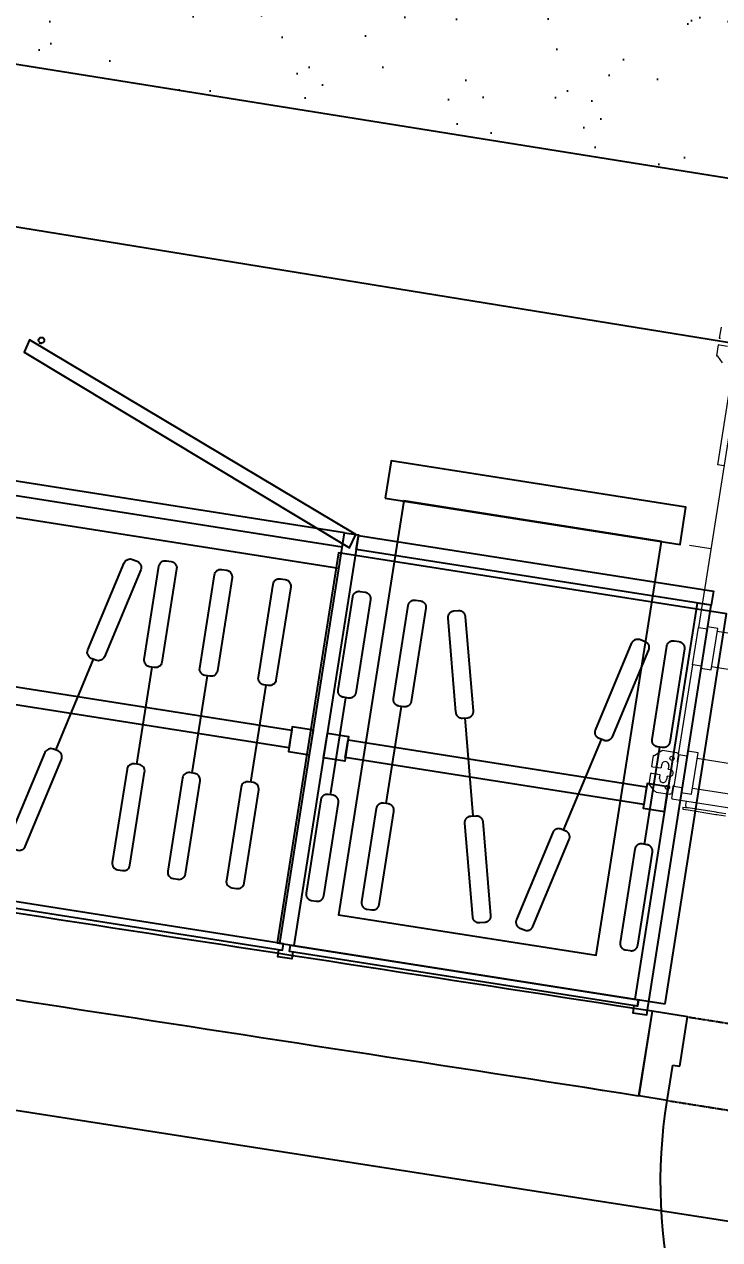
# Model space of a CAD drawing. Extents: x -678889171 to 586587, y -792238163 to 335485.
# Drawn here: x 38848 to 39821, y 44257 to 45957 of the extents above; entities that cross this region are included whole.
import ezdxf
from ezdxf.xclip import XClip

# ---------------------------------------------------------------- set-up
doc = ezdxf.new("R2010")
doc.units = 0
doc.header["$MEASUREMENT"] = 0
doc.header["$XCLIPFRAME"] = 2
doc.linetypes.add('XR-Typ29 7th to11Th$0$XR-A-TYP-2-3-4-6-7-8-9-10$0$HIDDEN', pattern=[0.375, 0.25, -0.125])
doc.layers.get('0').update_dxf_attribs({"color": 8})
for name, color, linetype in [('1', 8, 'Continuous'), ('9TH-FURN$0$XR-A-TYP-7-8-9-10$0$I-FURN', 252, 'Continuous'), ('9TH-FURN$0$XR-A-TYP-7-8-9-10$0$I-FURN-FLOR', 252, 'Continuous'), ('9TH-FURN$0$XR-A-TYP-7-8-9-10$0$I-FURN-PATT', 252, 'Continuous'), ('9TH-FURN$0$XR-A-TYP-7-8-9-10$0$XREF_1BR$0$I-FURN', 252, 'Continuous'), ('XR-A-9TH-FLOOR$0$A-WALL', 252, 'Continuous'), ('XR-Typ29 7th to11Th$0$XR-A-TYP-2-3-4-6-7-8-9-10$0$A-DOOR', 252, 'Continuous'), ('XR-Typ29 7th to11Th$0$XR-A-TYP-2-3-4-6-7-8-9-10$0$A-FLOR-OVHD', 252, 'XR-Typ29 7th to11Th$0$XR-A-TYP-2-3-4-6-7-8-9-10$0$HIDDEN'), ('XR-Typ29 7th to11Th$0$XR-A-TYP-7-8-9-10$0$A-WALL', 252, 'Continuous')]:
    doc.layers.add(name, color=color, linetype=linetype)
doc.layers.add('LATS_EQ_IDU', color=7, linetype='Continuous', lineweight=0)

# ---------------------------------------------------------------- blocks, each defined once
blk = doc.blocks.new('LATS_IDU_MIDDLE_STATIC_M1')
at = {"layer": 'LATS_EQ_IDU', "color": 251, "true_color": 0x636466}
for p, q in [((-424, 347.4), (-423.5, 350.3)), ((-424, 347.4), (-416.2, 347.4)), ((-423.5, 350.3), (-416.2, 350.3)), ((-420.3, 344.4), (-420.5, 344.4)), ((-420.5, 338.3), (-420.5, 344.4)), ((-416.2, 350.3), (-376.8, 350.3)), ((-376.8, 347.4), (-416.2, 347.4)), ((-376.8, 350.3), (-375.6, 350.3)), ((-375.3, 347.4), (-376.8, 347.4)), ((-375.6, 350.3), (-363.3, 350.3)), ((-363.1, 347.4), (-375.3, 347.4)), ((-476.1, 323.5), (-474.6, 323.5)), ((-476.1, 308), (-476.1, 323.5)), ((-474.6, 323.5), (-474.3, 323.7)), ((-466.4, 331.6), (-474.3, 323.7)), ((-464.3, 332.5), (-444.8, 332.5)), ((-441.8, 329.5), (-441.8, 320.9)), ((-441, 338.3), (-440.9, 338.3)), ((-441, 337.6), (-441, 338.3)), ((-441, 337.4), (-441, 337.6)), ((-441, 337.4), (-441, 320.9)), ((-440.9, 338.3), (440.8, 338.3)), ((-429.5, 269), (-429.5, 327.8)), ((-429.5, 327.8), (-414.8, 327.8)), ((-414.8, 327.8), (-414.8, 269)), ((-474.3, 308), (-476.1, 308)), ((-462.8, 308), (-474.3, 308)), ((-462.3, 312.9), (-462.3, 308.5)), ((-452.5, 308.5), (-452.5, 312.9)), ((-449.6, 308), (-452, 308)), ((-441.8, 320.9), (-441.8, 320.2)), ((-441, 319.7), (-441.3, 319.7)), ((-441, 275.8), (-441, 320.9)), ((-429.5, 320.9), (-441, 320.9)), ((414.7, 319.5), (-414.8, 319.5)), ((-476.1, 298.2), (-474.3, 298.2)), ((-476.1, 282.7), (-476.1, 298.2)), ((-474.3, 298.2), (-462.8, 298.2)), ((-462.3, 297.7), (-462.3, 293.3)), ((-452.5, 293.3), (-452.5, 297.7)), ((-452, 298.2), (-449.6, 298.2)), ((-474.6, 282.7), (-476.1, 282.7)), ((-474.3, 282.4), (-474.6, 282.7)), ((-474.3, 282.4), (-466.4, 274.5)), ((-444.8, 273.7), (-464.3, 273.7)), ((-441.8, 276.6), (-441.8, 285.9)), ((-441.8, 275.8), (-441, 275.8)), ((-441.8, 148.8), (-441.8, 275.8)), ((-441, 286.4), (-441.3, 286.4)), ((-441, 275.8), (-429.5, 275.8)), ((414.7, 277.3), (-414.8, 277.3)), ((-414.8, 269), (-429.5, 269)), ((-441, 148.8), (-441.8, 148.8)), ((-441.6, 148.8), (-441.6, 95.9)), ((-429.5, 148.8), (-441, 148.8)), ((-429.5, 93), (-429.5, 151.8)), ((-429.5, 151.8), (-414.8, 151.8)), ((-414.8, 151.8), (-414.8, 93)), ((414.7, 147.4), (-414.8, 147.4)), ((-441.8, 95.9), (-441, 95.9)), ((-441.8, -338), (-441.8, 95.9)), ((-441, 95.9), (-429.5, 95.9)), ((-414.8, 93), (-429.5, 93)), ((414.7, 97.3), (-414.8, 97.3)), ((-441.8, -15.5), (-471.8, -15.5)), ((-450.5, -133), (-450.5, -274.3)), ((-441.8, -133), (-450.5, -133)), ((-476.1, -283.4), (-474.6, -283.4)), ((-476.1, -298.8), (-476.1, -283.4)), ((-474.6, -283.4), (-474.3, -283.1)), ((-466.4, -275.2), (-474.3, -283.1)), ((-474.3, -298.8), (-476.1, -298.8)), ((-462.8, -298.8), (-474.3, -298.8)), ((-476.1, -308.6), (-474.3, -308.6)), ((-476.1, -324.1), (-476.1, -308.6))]:
    blk.add_line(p, q, dxfattribs=at)
at = {"layer": 'LATS_EQ_IDU', "color": 251, "true_color": 0x636466, "extrusion": (0, -3.15544e-30, -1)}
for centre in [(449.6, 323.6), (449.6, 282.5)]:
    blk.add_circle(centre, 2.94, dxfattribs=at)
at = {"layer": 'LATS_EQ_IDU', "color": 251, "true_color": 0x636466}
for centre, radius, start, end in [((-417.3, 344.4), 2.94, 90, 180), ((-464.3, 329.5), 2.94, 90, 135), ((-444.8, 329.5), 2.94, 0, 90), ((-462.8, 308.5), 0.49, 270, 0), ((-452, 308.5), 0.49, 180, 270), ((-462.8, 297.7), 0.49, 0, 90), ((-452, 297.7), 0.49, 90, 180), ((-464.3, 276.6), 2.94, 225, 270), ((-444.8, 276.6), 2.94, 270, 0)]:
    blk.add_arc(centre, radius, start, end, dxfattribs=at)
at = {"layer": 'LATS_EQ_IDU', "color": 251, "true_color": 0x636466, "extrusion": (0, -3.15544e-30, -1)}
for centre, radius, start, end in [((457.4, 312.9), 4.9, 0, 180), ((449.6, 303.1), 4.9, 90, 270), ((441.3, 320.2), 0.49, 270, 0), ((457.4, 293.3), 4.9, 180, 0), ((441.3, 285.9), 0.49, 0, 90)]:
    blk.add_arc(centre, radius, start, end, dxfattribs=at)
blk = doc.blocks.new('XR-A-Ceiling-Typ29 7th to11Th')
at = {"layer": 'LATS_EQ_IDU', "color": 0, "extrusion": (-6.71792e-09, 1.07418e-09, 1), "xscale": -1, "rotation": 171.0103386589601}
blk.add_blockref('LATS_IDU_MIDDLE_STATIC_M1', (43042.4, 31617, -3.7), dxfattribs=at)
blk = doc.blocks.new('*U512')
at = {"layer": '9TH-FURN$0$XR-A-TYP-7-8-9-10$0$XREF_1BR$0$I-FURN'}
for points in [[(-1636.8, 0), (-1606.8, 0), (-1606.8, 35), (-1636.8, 35)], [(-574, 5), (-1606.8, 5), (-1606.8, 30), (-574, 30)]]:
    blk.add_lwpolyline(points, close=True, dxfattribs=at)
blk = doc.blocks.new('*U513')
at = {"layer": '9TH-FURN$0$XR-A-TYP-7-8-9-10$0$XREF_1BR$0$I-FURN'}
for points in [[(-1177.6, 0), (-1147.6, 0), (-1147.6, 35), (-1177.6, 35)], [(-694.9, 0), (-724.9, 0), (-724.9, 35), (-694.9, 35)], [(-724.9, 5), (-1147.6, 5), (-1147.6, 30), (-724.9, 30)]]:
    blk.add_lwpolyline(points, close=True, dxfattribs=at)
blk = doc.blocks.new('9TH-FURN$0$XR-A-TYP-7-8-9-10$0$XREF_1BR$0$A$C0C3539C5')
at = {"layer": '9TH-FURN$0$XR-A-TYP-7-8-9-10$0$XREF_1BR$0$I-FURN', "ltscale": 0.5}
for p, q in [((-0.0688, 0), (0.0688, 0)), ((-0.0688, -0.083), (0.0688, -0.083)), ((-0.0688, -0.1615), (0.0688, -0.1615)), ((-0.0668, -0.2767), (0.0668, -0.2441)), ((-0.0668, -0.4045), (0.0668, -0.4371)), ((-0.0688, -0.5277), (0.0688, -0.5277)), ((-0.0688, -0.6062), (0.0688, -0.6062)), ((-0.0668, -0.7062), (0.0668, -0.7388)), ((-0.0688, -0.8293), (0.0688, -0.8293)), ((-0.0688, -0.9078), (0.0688, -0.9078))]:
    blk.add_line(p, q, dxfattribs=at)
for points in [[(-0.2098, -0.0125, -0.414214), (-0.2188, -0.0035), (-0.2188, 0.0035, -0.414214), (-0.2098, 0.0125), (-0.0778, 0.0125, -0.414214), (-0.0688, 0.0035), (-0.0688, -0.0035, -0.414214), (-0.0778, -0.0125)], [(0.2098, -0.0125, 0.414214), (0.2188, -0.0035), (0.2188, 0.0035, 0.414214), (0.2098, 0.0125), (0.0778, 0.0125, 0.414214), (0.0688, 0.0035), (0.0688, -0.0035, 0.414214), (0.0778, -0.0125)], [(-0.2098, -0.0955, -0.414214), (-0.2188, -0.0865), (-0.2188, -0.0795, -0.414214), (-0.2098, -0.0705), (-0.0778, -0.0705, -0.414214), (-0.0688, -0.0795), (-0.0688, -0.0865, -0.414214), (-0.0778, -0.0955)], [(0.2098, -0.0955, 0.414214), (0.2188, -0.0865), (0.2188, -0.0795, 0.414214), (0.2098, -0.0705), (0.0778, -0.0705, 0.414214), (0.0688, -0.0795), (0.0688, -0.0865, 0.414214), (0.0778, -0.0955)], [(-0.2098, -0.174, -0.414214), (-0.2188, -0.165), (-0.2188, -0.158, -0.414214), (-0.2098, -0.149), (-0.0778, -0.149, -0.414214), (-0.0688, -0.158), (-0.0688, -0.165, -0.414214), (-0.0778, -0.174)], [(0.2098, -0.174, 0.414214), (0.2188, -0.165), (0.2188, -0.158, 0.414214), (0.2098, -0.149), (0.0778, -0.149, 0.414214), (0.0688, -0.158), (0.0688, -0.165, 0.414214), (0.0778, -0.174)], [(0.2067, -0.2228, 0.414214), (0.2133, -0.2119), (0.2117, -0.2051, 0.414214), (0.2008, -0.1985), (0.0726, -0.2298, 0.414214), (0.066, -0.2407), (0.0676, -0.2475, 0.414214), (0.0785, -0.2541)], [(-0.2008, -0.3223, -0.414214), (-0.2117, -0.3157), (-0.2133, -0.3089, -0.414214), (-0.2067, -0.298), (-0.0785, -0.2667, -0.414214), (-0.0676, -0.2733), (-0.066, -0.2801, -0.414214), (-0.0726, -0.291)], [(-0.2008, -0.3589, 0.414214), (-0.2117, -0.3655), (-0.2133, -0.3723, 0.414214), (-0.2067, -0.3832), (-0.0785, -0.4145, 0.414214), (-0.0676, -0.4079), (-0.066, -0.4011, 0.414214), (-0.0726, -0.3902)], [(0.2067, -0.4585, -0.414214), (0.2133, -0.4693), (0.2117, -0.4761, -0.414214), (0.2008, -0.4827), (0.0726, -0.4514, -0.414214), (0.066, -0.4405), (0.0676, -0.4337, -0.414214), (0.0785, -0.4271)], [(-0.2098, -0.5402, -0.414214), (-0.2188, -0.5312), (-0.2188, -0.5242, -0.414214), (-0.2098, -0.5152), (-0.0778, -0.5152, -0.414214), (-0.0688, -0.5242), (-0.0688, -0.5312, -0.414214), (-0.0778, -0.5402)], [(0.2098, -0.5402, 0.414214), (0.2188, -0.5312), (0.2188, -0.5242, 0.414214), (0.2098, -0.5152), (0.0778, -0.5152, 0.414214), (0.0688, -0.5242), (0.0688, -0.5312, 0.414214), (0.0778, -0.5402)], [(-0.2098, -0.6187, -0.414214), (-0.2188, -0.6097), (-0.2188, -0.6027, -0.414214), (-0.2098, -0.5937), (-0.0778, -0.5937, -0.414214), (-0.0688, -0.6027), (-0.0688, -0.6097, -0.414214), (-0.0778, -0.6187)], [(0.2098, -0.6187, 0.414214), (0.2188, -0.6097), (0.2188, -0.6027, 0.414214), (0.2098, -0.5937), (0.0778, -0.5937, 0.414214), (0.0688, -0.6027), (0.0688, -0.6097, 0.414214), (0.0778, -0.6187)], [(-0.2008, -0.6606, 0.414214), (-0.2117, -0.6672), (-0.2133, -0.674, 0.414214), (-0.2067, -0.6849), (-0.0785, -0.7162, 0.414214), (-0.0676, -0.7096), (-0.066, -0.7028, 0.414214), (-0.0726, -0.6919)], [(0.2067, -0.7601, -0.414214), (0.2133, -0.771), (0.2117, -0.7778, -0.414214), (0.2008, -0.7844), (0.0726, -0.7531, -0.414214), (0.066, -0.7422), (0.0676, -0.7354, -0.414214), (0.0785, -0.7288)], [(-0.2098, -0.8418, -0.414214), (-0.2188, -0.8328), (-0.2188, -0.8258, -0.414214), (-0.2098, -0.8168), (-0.0778, -0.8168, -0.414214), (-0.0688, -0.8258), (-0.0688, -0.8328, -0.414214), (-0.0778, -0.8418)], [(0.2098, -0.8418, 0.414214), (0.2188, -0.8328), (0.2188, -0.8258, 0.414214), (0.2098, -0.8168), (0.0778, -0.8168, 0.414214), (0.0688, -0.8258), (0.0688, -0.8328, 0.414214), (0.0778, -0.8418)], [(-0.2098, -0.9203, -0.414214), (-0.2188, -0.9113), (-0.2188, -0.9043, -0.414214), (-0.2098, -0.8953), (-0.0778, -0.8953, -0.414214), (-0.0688, -0.9043), (-0.0688, -0.9113, -0.414214), (-0.0778, -0.9203)], [(0.2098, -0.9203, 0.414214), (0.2188, -0.9113), (0.2188, -0.9043, 0.414214), (0.2098, -0.8953), (0.0778, -0.8953, 0.414214), (0.0688, -0.9043), (0.0688, -0.9113, 0.414214), (0.0778, -0.9203)]]:
    blk.add_lwpolyline(points, format="xyb", close=True, dxfattribs=at)
blk = doc.blocks.new('*U1228')
for p, q in [((710, 720), (710, 200)), ((760, 720), (760, 200)), ((0, -20), (0, 100)), ((40, 100), (0, 100)), ((40, 100), (40, 50)), ((760, 100), (760, 50)), ((760, 100), (800, 100)), ((800, -20), (800, 100)), ((40, 50), (50, 50)), ((50, 50), (50, -20)), ((750, 50), (750, -20)), ((760, 50), (750, 50)), ((50, -20), (0, -20)), ((750, -20), (800, -20))]:
    blk.add_line(p, q)
for points in [[(710, 720), (760, 720), (760, 820), (710, 820), (710, 733), (710, 820)], [(710, 200), (760, 200), (760, 100), (710, 100), (710, 187)]]:
    blk.add_lwpolyline(points, close=True)
blk.add_arc((760, 100), 720, 90, 180)
at = {"layer": 'XR-Typ29 7th to11Th$0$XR-A-TYP-2-3-4-6-7-8-9-10$0$A-FLOR-OVHD'}
for p, q in [((40, 100), (760, 100)), ((50, -20), (750, -20))]:
    blk.add_line(p, q, dxfattribs=at)
blk = doc.blocks.new('XR-Typ29 7th to11Th')
at = {"layer": 'XR-Typ29 7th to11Th$0$XR-A-TYP-7-8-9-10$0$A-WALL'}
blk.add_lwpolyline([(42526.6, 31054.3), (42507.5, 30935.9)], dxfattribs=at)
for centre, radius, start, end in [((-40974.1, -507318.7, 0), 544809.9, 81.183768, 81.355076), ((-53877.5, -591199.6, 0), 629557.4, 81.1934074, 81.3416349)]:
    blk.add_arc(centre, radius, start, end, dxfattribs=at)
at = {"layer": 'XR-Typ29 7th to11Th$0$XR-A-TYP-2-3-4-6-7-8-9-10$0$A-DOOR', "extrusion": (-3.89459e-21, -2.45212e-20, -1), "zscale": -1, "rotation": 189.0246396012207}
blk.add_blockref('*U1228', (-42523.5, 31034.6), dxfattribs=at)

msp = doc.modelspace()

# ---------------------------------------------------------------- hatches: boundary and pattern name
at = {"layer": '9TH-FURN$0$XR-A-TYP-7-8-9-10$0$I-FURN-PATT', "extrusion": (-1.48478e-08, 2.19485e-09, 1)}
h = msp.add_hatch(dxfattribs=at)
h.set_pattern_fill('AR-SAND', color=256, scale=3, angle=431.4872)
h.set_pattern_definition([(108.98725, (67746, 4836.67), (-140.75038, 42.06722), [0, -115.824, 0, -129.54, 0, -123.825]), (78.98725, (67746, 4836.67), (-161.10025, 196.1595), [0, -62.484, 0, -104.394, 0, -40.005]), (38.98725, (67716.24, 4747.8), (74.93692, 225.15516), [0, -38.1, 0, -137.16, 0, -179.07]), (28.98725, (67716.24, 4747.8), (9.31434, 238.4485), [0, -19.05, 0, -89.916, 0, -102.87])])
h.paths.add_polyline_path([(40774.5, 48484.5), (38997.1, 48769.1), (38545.4, 45947.9), (40322.8, 45663.3)])

# ---------------------------------------------------------------- linework, layer by layer
at = {"layer": '9TH-FURN$0$XR-A-TYP-7-8-9-10$0$I-FURN', "extrusion": (-1.59727e-08, 1.34501e-09, 1)}
msp.add_line((38208.4, 45366.4, 0), (39287.8, 45196.5, 0), dxfattribs=at)
at = {"layer": '9TH-FURN$0$XR-A-TYP-7-8-9-10$0$I-FURN', "extrusion": (-1.4828e-08, 2.3238e-09, 1), "elevation": 0}
for points in [[(39311.4, 45243.4), (38854.9, 45515.5), (38847.6, 45498.4), (39302.5, 45224.6)], [(39295.6, 45245.9), (38196.5, 45418.8), (38193.4, 45399.1), (39292.5, 45226.2)], [(39352.5, 45294.4), (39765, 45229.5), (39773.2, 45281.4), (39360.7, 45346.2)], [(39739.1, 45233.6), (39378.5, 45290.3), (39287.3, 44711.5), (39647.9, 44654.8)], [(39315.2, 45242.1), (39811.7, 45164.1), (39808.6, 45144.3), (39312.1, 45222.4)], [(39700.3, 44584.3), (39698.8, 44574.4), (39718.5, 44571.3), (39720.1, 44581.2), (39720.1, 44581.2), (39721.5, 44590.1), (39721.5, 44590.1), (39808.8, 45144.3), (39789, 45147.4), (39701.7, 44593.2), (39706.7, 44592.4), (39705.3, 44583.5)], [(39210.1, 44670.7), (38120.8, 44842.6), (38119.4, 44833.7), (39208.7, 44661.8)], [(39219.9, 44669.1), (39706.6, 44592.3), (39705.2, 44583.4), (39218.5, 44660.2)]]:
    msp.add_lwpolyline(points, close=True, dxfattribs=at)
at = {"layer": '9TH-FURN$0$XR-A-TYP-7-8-9-10$0$I-FURN', "ltscale": 0.5, "extrusion": (-1.4828e-08, 2.3238e-09, 1), "elevation": 0}
for points in [[(38869.5, 45511.6), (38868.7, 45509.8)], [(38869.5, 45511.6), (38868.7, 45509.8)], [(38869.5, 45511.6), (38868.7, 45509.8)], [(38869.5, 45511.6), (38868.7, 45509.8)], [(38870.4, 45511.2), (38869.6, 45509.4)], [(38870.4, 45511.2), (38869.6, 45509.4)], [(38870.4, 45511.2), (38869.6, 45509.4)], [(38870.4, 45511.2), (38869.6, 45509.4)]]:
    msp.add_lwpolyline(points, dxfattribs=at)
at = {"layer": '9TH-FURN$0$XR-A-TYP-7-8-9-10$0$I-FURN', "extrusion": (-1.4828e-08, 2.3238e-09, 1), "elevation": 0}
msp.add_lwpolyline([(39223.5, 44659.5), (39221.9, 44649.6), (39202.2, 44652.7), (39203.7, 44662.6), (39208.7, 44661.8), (39210.1, 44670.7), (39205.1, 44671.5), (39295.6, 45245.9), (39315.3, 45242.8), (39224.9, 44668.4)], dxfattribs=at)
at = {"layer": '9TH-FURN$0$XR-A-TYP-7-8-9-10$0$I-FURN', "ltscale": 0.5, "extrusion": (-1.59727e-08, 1.34501e-09, 1)}
msp.add_circle((38871.6, 45515.1, 0), 4, dxfattribs=at)
msp.add_circle((38871.6, 45515.1, 0), 4, dxfattribs=at)
msp.add_circle((38871.6, 45515.1, 0), 4, dxfattribs=at)
msp.add_circle((38871.6, 45515.1, 0), 4, dxfattribs=at)
at = {"layer": '9TH-FURN$0$XR-A-TYP-7-8-9-10$0$I-FURN-FLOR', "extrusion": (-1.48478e-08, 2.19485e-09, 1), "elevation": 0}
msp.add_lwpolyline([(40774.5, 48484.5), (38997.1, 48769.1), (38545.4, 45947.9), (40322.8, 45663.3)], close=True, dxfattribs=at)

# ---------------------------------------------------------------- block references
at = {"layer": '9TH-FURN$0$XR-A-TYP-7-8-9-10$0$I-FURN', "extrusion": (1.47927e-08, -2.31848e-09, -1), "xscale": 1000.000000000001, "yscale": 1000.000000000001, "zscale": -1000.000000000001, "rotation": 98.95058472575529}
msp.add_blockref('9TH-FURN$0$XR-A-TYP-7-8-9-10$0$XREF_1BR$0$A$C0C3539C5', (-39175.3, 44964.8, 0), dxfattribs=at)
at = {"layer": '9TH-FURN$0$XR-A-TYP-7-8-9-10$0$I-FURN', "extrusion": (1.47927e-08, -2.31848e-09, -1)}
ref = msp.add_blockref('9TH-FURN$0$XR-A-TYP-7-8-9-10$0$XREF_1BR$0$A$C0C3539C5', (-39885.7, 44852.8, 0), dxfattribs=dict(at, xscale=1000.000000000001, yscale=1000.000000000001, zscale=-1000.000000000001, rotation=98.95058472575529))
XClip(ref).set_block_clipping_path([(-0.2848774801, -0.0984328916), (0.2675332335, -0.0984328915), (0.2674821588, -0.648067754), (-0.2849285549, -0.648067754)])
at = {"layer": '9TH-FURN$0$XR-A-TYP-7-8-9-10$0$I-FURN', "extrusion": (-1.47927e-08, 2.31848e-09, 1), "rotation": 171.0494152679912}
for name, p in [('*U512', (37635.3, 45224.5, 0)), ('*U513', (38585.3, 45073.8, 0))]:
    msp.add_blockref(name, p, dxfattribs=at)

# ---------------------------------------------------------------- next in the draw order: block references
at = {"layer": 'XR-A-9TH-FLOOR$0$A-WALL'}
msp.add_blockref('XR-Typ29 7th to11Th', (-2800.4, 13522.1), dxfattribs=at)

# ---------------------------------------------------------------- next in the draw order: linework, layer by layer
at = {"layer": '1', "color": 4}
for p, q in [((38427, 45740.4), (40824.5, 45350.8, 0)), ((38814.6, 44441.6), (40533.3, 44173.8, 0))]:
    msp.add_line(p, q, dxfattribs=at)

# ---------------------------------------------------------------- next in the draw order: block references
at = {"color": 240, "true_color": 0xed1f24}
msp.add_blockref('XR-A-Ceiling-Typ29 7th to11Th', (-2800.4, 13522), dxfattribs=at)

doc.saveas('drawing.dxf')
